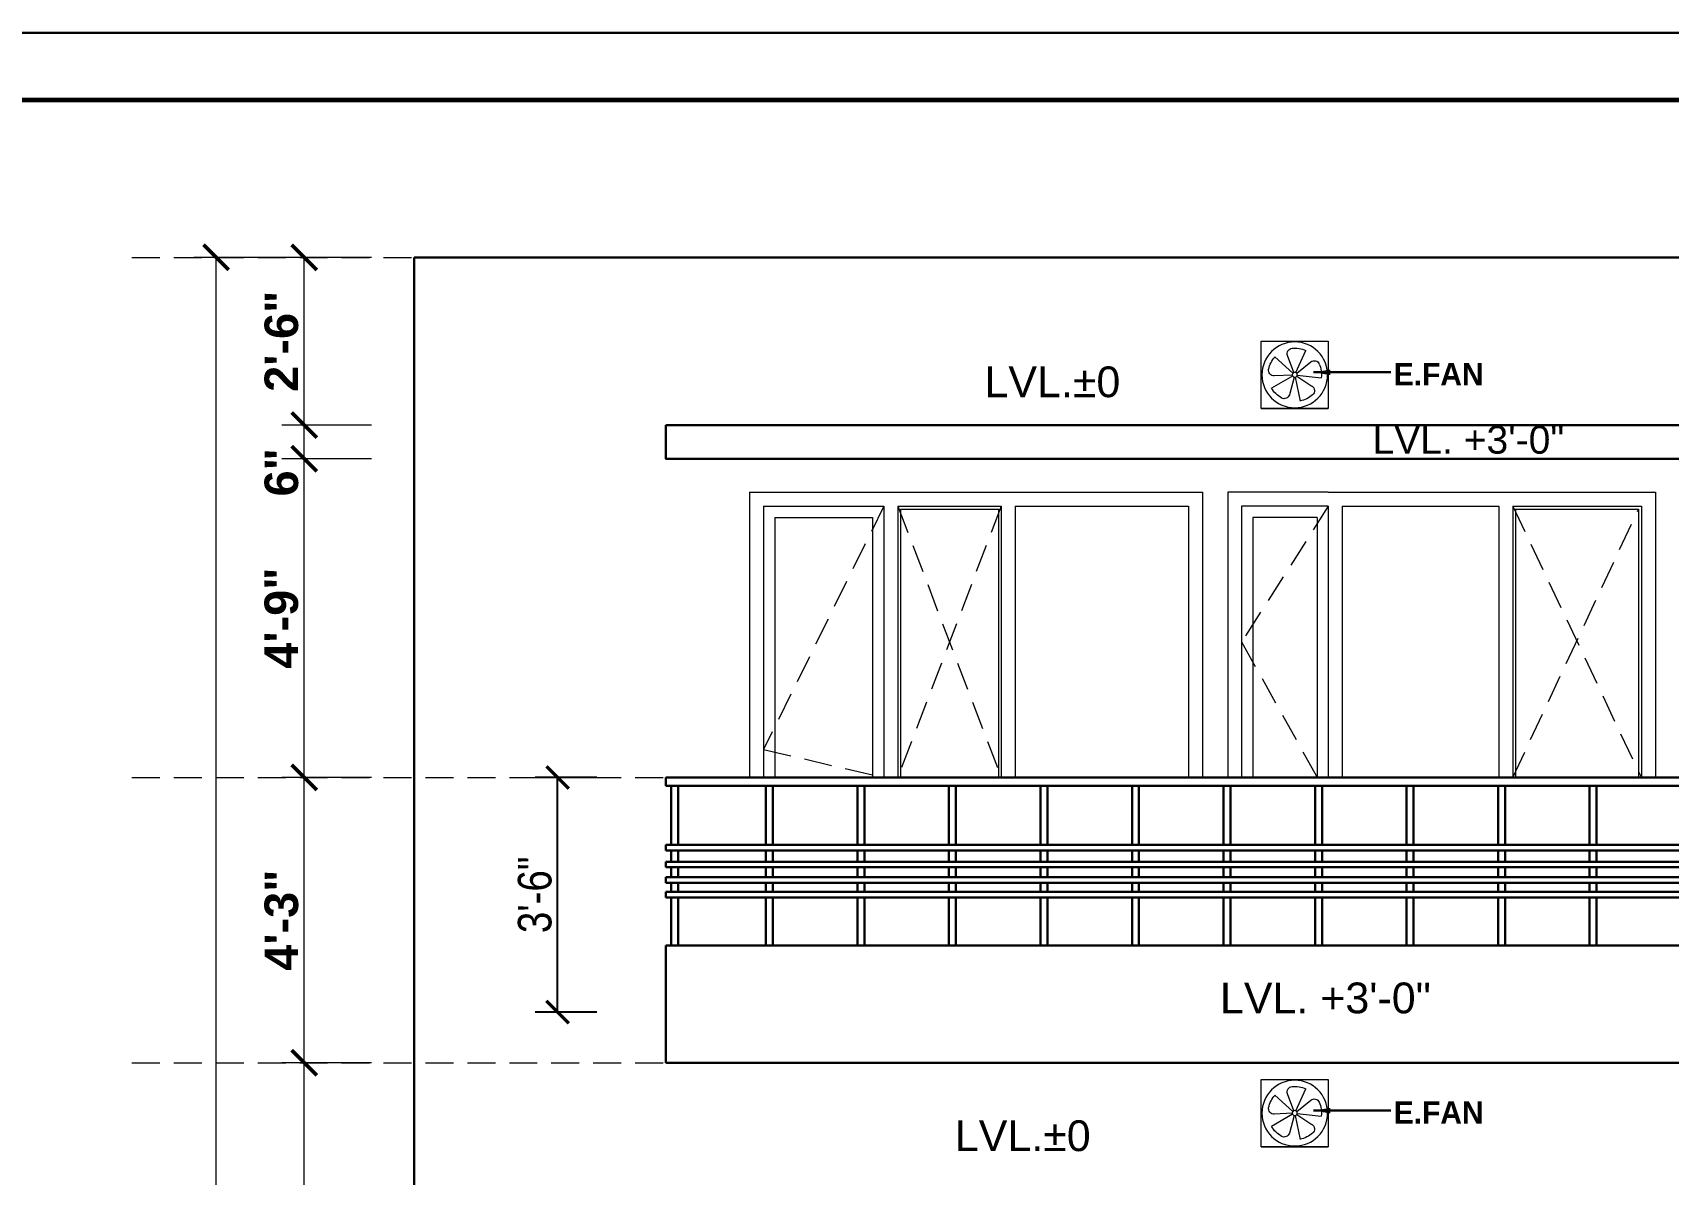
# Model space of a CAD drawing. Header units: feet. Extents: x 12125 to 16886, y -11859 to -10215.
# Drawn here: x 13712 to 14004.5, y -10418.9 to -10214.8 of the extents above; entities that cross this region are included whole.
import ezdxf

# ---------------------------------------------------------------- set-up
doc = ezdxf.new("R2010")
doc.units = ezdxf.units.FT
doc.header["$MEASUREMENT"] = 0
doc.header["$PDMODE"] = 2
doc.linetypes.add('DASHED', pattern=[0.75, 0.5, -0.25])
doc.layers.get('0').update_dxf_attribs({"lineweight": 30})
doc.layers.add('BLK_1_PARAPET_HT', color=2, linetype='Continuous', plot=False)
for name, color, linetype, lineweight in [('DIM 01', 7, 'Continuous', 9), ('DOOR', 32, 'Continuous', 13), ('HATCH', 9, 'Continuous', 20), ('RAILING', 210, 'Continuous', 25), ('TEXT', 7, 'Continuous', 30), ('WALL', 10, 'Continuous', 30), ('WINDOW', 150, 'Continuous', 20)]:
    doc.layers.add(name, color=color, linetype=linetype, lineweight=lineweight)
doc.styles.add('AR. TEXT 01', font='arialbd.ttf')
doc.styles.get("Standard").update_dxf_attribs({"font": 'ARIALN.TTF'})
doc.styles.add('TEX02', font='GARA.TTF')
doc.dimstyles.new('DIM 50', dxfattribs={"dimtxt": 6, "dimasz": 3, "dimexe": 6, "dimexo": 4, "dimgap": 0.3125, "dimtad": 1, "dimzin": 3, "dimdsep": 46, "dimlunit": 4, "dimtxsty": 'AR. TEXT 01', "dimblk": 'DOT', "dimcen": 0.09, "dimclrd": 256, "dimclre": 256, "dimclrt": 256, "dimazin": 0, "dimtfac": 0.8, "dimtofl": 0, "dimtmove": 1, "dimatfit": 3, "dimfxl": 6, "dimfxlon": 1, "dimfrac": 1, "dimtolj": 1, "dimtzin": 0, "dimlwd": -1, "dimlwe": -1, "dimarcsym": 1})
doc.dimstyles.get("Standard").update_dxf_attribs({"dimtxt": 6, "dimasz": 4, "dimexe": 4, "dimexo": 4, "dimgap": 1, "dimtad": 1, "dimdec": 1, "dimzin": 3, "dimdsep": 46, "dimlunit": 4, "dimtxsty": 'Standard', "dimblk": 'ARCHTICK', "dimcen": 0.09, "dimadec": 0, "dimazin": 0, "dimtfac": 1.005, "dimtdec": 1, "dimtofl": 0, "dimtmove": 2, "dimatfit": 3, "dimfxl": 4, "dimfxlon": 1, "dimtolj": 1, "dimtzin": 0, "dimarcsym": 0})

# ---------------------------------------------------------------- blocks, each defined once
blk = doc.blocks.new('_ArchTick')
at = {"color": 0, "linetype": 'ByBlock', "const_width": 0.15}
blk.add_lwpolyline([(-0.5, -0.5), (0.5, 0.5)], dxfattribs=at)
blk = doc.blocks.new('*D354')
at = {"layer": 'Defpoints', "color": 0, "transparency": 16777216}
for p in [(13760.56, -10398.98), (13825.22, -10398.98), (13788.92, -10473.98)]:
    blk.add_point(p, dxfattribs=at)
at = {"layer": 'DIM 01', "transparency": 16777216}
for p, q in [((13772.56, -10398.98), (13756.56, -10398.98)), ((13760.56, -10473.98), (13760.56, -10398.98)), ((13772.56, -10473.98), (13756.56, -10473.98))]:
    blk.add_line(p, q, dxfattribs=at)
at = {"layer": 'DIM 01', "transparency": 16777216, "xscale": 4.5, "yscale": 4.5, "zscale": 4.5}
for p, rotation in [((13760.56, -10398.98), 90), ((13760.56, -10473.98), 270)]:
    blk.add_blockref('_ArchTick', p, dxfattribs=dict(at, rotation=rotation))
at = {"layer": 'DIM 01', "transparency": 16777216, "insert": (13756.5, -10436.48), "char_height": 6, "attachment_point": 5, "rotation": 90, "style": 'AR. TEXT 01'}
blk.add_mtext('\\A1;6\'-3"', dxfattribs=at)
blk = doc.blocks.new('*D355')
at = {"layer": 'Defpoints', "color": 0, "transparency": 16777216}
for p in [(13760.56, -10347.98), (13810.39, -10347.98), (13825.22, -10398.98)]:
    blk.add_point(p, dxfattribs=at)
at = {"layer": 'DIM 01', "transparency": 16777216}
for p, q in [((13772.56, -10347.98), (13756.56, -10347.98)), ((13760.56, -10398.98), (13760.56, -10347.98)), ((13772.56, -10398.98), (13756.56, -10398.98))]:
    blk.add_line(p, q, dxfattribs=at)
at = {"layer": 'DIM 01', "transparency": 16777216, "xscale": 4.5, "yscale": 4.5, "zscale": 4.5}
for p, rotation in [((13760.56, -10347.98), 90), ((13760.56, -10398.98), 270)]:
    blk.add_blockref('_ArchTick', p, dxfattribs=dict(at, rotation=rotation))
at = {"layer": 'DIM 01', "transparency": 16777216, "insert": (13756.5, -10373.48), "char_height": 6, "attachment_point": 5, "rotation": 90, "style": 'AR. TEXT 01'}
blk.add_mtext('\\A1;4\'-3"', dxfattribs=at)
blk = doc.blocks.new('*D356')
at = {"layer": 'Defpoints', "color": 0, "transparency": 16777216}
for p in [(13760.56, -10290.98), (13825.22, -10290.98), (13810.39, -10347.98)]:
    blk.add_point(p, dxfattribs=at)
at = {"layer": 'DIM 01', "transparency": 16777216}
for p, q in [((13772.56, -10290.98), (13756.56, -10290.98)), ((13760.56, -10347.98), (13760.56, -10290.98)), ((13772.56, -10347.98), (13756.56, -10347.98))]:
    blk.add_line(p, q, dxfattribs=at)
at = {"layer": 'DIM 01', "transparency": 16777216, "xscale": 4.5, "yscale": 4.5, "zscale": 4.5}
for p, rotation in [((13760.56, -10290.98), 90), ((13760.56, -10347.98), 270)]:
    blk.add_blockref('_ArchTick', p, dxfattribs=dict(at, rotation=rotation))
at = {"layer": 'DIM 01', "transparency": 16777216, "insert": (13756.49, -10319.48), "char_height": 6, "attachment_point": 5, "rotation": 90, "style": 'AR. TEXT 01'}
blk.add_mtext('\\A1;4\'-9"', dxfattribs=at)
blk = doc.blocks.new('*D357')
at = {"layer": 'Defpoints', "color": 0, "transparency": 16777216}
for p in [(13760.56, -10284.98), (13825.22, -10284.98), (13825.22, -10290.98)]:
    blk.add_point(p, dxfattribs=at)
at = {"layer": 'DIM 01', "transparency": 16777216}
for p, q in [((13772.56, -10284.98), (13756.56, -10284.98)), ((13760.56, -10290.98), (13760.56, -10284.98)), ((13772.56, -10290.98), (13756.56, -10290.98))]:
    blk.add_line(p, q, dxfattribs=at)
at = {"layer": 'DIM 01', "transparency": 16777216, "xscale": 4.5, "yscale": 4.5, "zscale": 4.5}
for p, rotation in [((13760.56, -10284.98), 90), ((13760.56, -10290.98), 270)]:
    blk.add_blockref('_ArchTick', p, dxfattribs=dict(at, rotation=rotation))
at = {"layer": 'DIM 01', "transparency": 16777216, "insert": (13756.5, -10293.41), "char_height": 6, "attachment_point": 5, "rotation": 90, "style": 'AR. TEXT 01'}
blk.add_mtext('\\A1;6"', dxfattribs=at)
blk = doc.blocks.new('*D358')
at = {"layer": 'Defpoints', "color": 0, "transparency": 16777216}
for p in [(13760.56, -10254.98), (13804.3, -10254.98), (13825.22, -10284.98)]:
    blk.add_point(p, dxfattribs=at)
at = {"layer": 'DIM 01', "transparency": 16777216}
for p, q in [((13772.56, -10254.98), (13756.56, -10254.98)), ((13760.56, -10284.98), (13760.56, -10254.98)), ((13772.56, -10284.98), (13756.56, -10284.98))]:
    blk.add_line(p, q, dxfattribs=at)
at = {"layer": 'DIM 01', "transparency": 16777216, "xscale": 4.5, "yscale": 4.5, "zscale": 4.5}
for p, rotation in [((13760.56, -10254.98), 90), ((13760.56, -10284.98), 270)]:
    blk.add_blockref('_ArchTick', p, dxfattribs=dict(at, rotation=rotation))
at = {"layer": 'DIM 01', "transparency": 16777216, "insert": (13756.5, -10269.98), "char_height": 6, "attachment_point": 5, "rotation": 90, "style": 'AR. TEXT 01'}
blk.add_mtext('\\A1;2\'-6"', dxfattribs=at)
blk = doc.blocks.new('*D359')
at = {"layer": 'Defpoints', "color": 0, "transparency": 16777216}
for p in [(13744.79, -10254.98), (13806.42, -10254.98), (13806.42, -10641.98)]:
    blk.add_point(p, dxfattribs=at)
at = {"layer": 'DIM 01', "transparency": 16777216}
for p, q in [((13756.79, -10254.98), (13740.79, -10254.98)), ((13744.79, -10641.98), (13744.79, -10254.98)), ((13756.79, -10641.98), (13740.79, -10641.98))]:
    blk.add_line(p, q, dxfattribs=at)
at = {"layer": 'DIM 01', "transparency": 16777216, "xscale": 4.5, "yscale": 4.5, "zscale": 4.5}
for p, rotation in [((13744.79, -10254.98), 90), ((13744.79, -10641.98), 270)]:
    blk.add_blockref('_ArchTick', p, dxfattribs=dict(at, rotation=rotation))
at = {"layer": 'DIM 01', "transparency": 16777216, "insert": (13740.73, -10448.48), "char_height": 6, "attachment_point": 5, "rotation": 90, "style": 'AR. TEXT 01'}
blk.add_mtext('\\A1;32\'-3"', dxfattribs=at)
blk = doc.blocks.new('A$C5D3B1FF6')
at = {"color": 0, "lineweight": 0}
for p, q in [((-0.07, 0.21), (-0.76, 2.33)), ((0.1, 0.2), (0.85, 1.67)), ((-0.22, 0), (-2.44, 0)), ((-0.16, 0.16), (-1.33, 1.33)), ((0.18, 0.13), (1.98, 1.44)), ((-0.2, -0.1), (-1.67, -0.85)), ((-0.07, -0.21), (-0.76, -2.33)), ((0.04, -0.22), (0.29, -1.86)), ((0.18, -0.13), (1.98, -1.44)), ((0.22, -0.04), (1.86, -0.29))]:
    blk.add_line(p, q, dxfattribs=at)
for radius in [3, 0.225]:
    blk.add_circle((0, 0), radius, dxfattribs=at)
for centre, radius, start, end in [((0, 0), 2.44, 77.8984, 108), ((0.41, 1.9), 0.5, 333, 77.8984), ((0, 0), 2.44, 149.8984, 180), ((-1.68, 0.98), 0.5, 45, 149.8984), ((1.93, 0.2), 0.5, 261, 5.8984), ((0, 0), 2.44, 5.8984, 36), ((-1.45, -1.3), 0.5, 117, 221.8984), ((0, 0), 2.44, 293.8984, 324), ((0, 0), 2.44, 221.8984, 252), ((0.79, -1.78), 0.5, 189, 293.8984)]:
    blk.add_arc(centre, radius, start, end, dxfattribs=at)
blk = doc.blocks.new('_Dot')
at = {"color": 0, "linetype": 'ByBlock', "lineweight": -2}
blk.add_line((-0.5, 0), (-1, 0), dxfattribs=at)
at = {"color": 0, "linetype": 'ByBlock', "const_width": 0.5}
blk.add_lwpolyline([(-0.25, 0, 1), (0.25, 0, 1)], format="xyb", close=True, dxfattribs=at)
blk = doc.blocks.new('*D424')
at = {"layer": 'BLK_1_PARAPET_HT', "color": 0, "lineweight": -2, "transparency": 16777216}
for p, q in [((13812.87, -10347.98), (13801.87, -10347.98)), ((13805.87, -10389.91), (13805.87, -10347.98)), ((13812.87, -10389.91), (13801.87, -10389.91))]:
    blk.add_line(p, q, dxfattribs=at)
at = {"layer": 'Defpoints', "color": 0, "transparency": 16777216}
for p in [(13805.87, -10347.98), (13828.7, -10347.98), (13819.7, -10389.91)]:
    blk.add_point(p, dxfattribs=at)
at = {"layer": 'BLK_1_PARAPET_HT', "color": 0, "lineweight": -2, "transparency": 16777216, "xscale": 4, "yscale": 4, "zscale": 4}
for p, rotation in [((13805.87, -10347.98), 90), ((13805.87, -10389.91), 270)]:
    blk.add_blockref('_ArchTick', p, dxfattribs=dict(at, rotation=rotation))
at = {"layer": 'BLK_1_PARAPET_HT', "color": 0, "transparency": 16777216, "insert": (13801.81, -10368.95), "char_height": 6, "attachment_point": 5, "rotation": 90}
blk.add_mtext('\\A1;3\'-6"', dxfattribs=at)

msp = doc.modelspace()

# ---------------------------------------------------------------- linework, layer by layer
at = {"color": 3, "elevation": -0.904}
msp.add_lwpolyline([(13212.429, -10214.819), (14972.942, -10214.819), (14972.942, -11661.078), (13212.429, -11661.078)], close=True, dxfattribs=at)
at = {"layer": 'DOOR'}
for p, q in [((13885.215, -10299.484), (13885.215, -10347.984)), ((13887.715, -10299.484), (13887.715, -10347.984)), ((13918.715, -10299.484), (13918.715, -10347.984)), ((13921.215, -10296.984), (13921.215, -10347.984)), ((13943.715, -10296.984), (14002.215, -10296.984)), ((13943.715, -10299.484), (13943.715, -10347.984)), ((13946.215, -10299.484), (13946.215, -10347.984)), ((13946.215, -10299.484), (13974.215, -10299.484)), ((13974.215, -10299.484), (13974.215, -10347.984)), ((13976.715, -10299.484), (13976.715, -10347.984)), ((13884.715, -10299.984), (13884.715, -10347.984))]:
    msp.add_line(p, q, dxfattribs=at)
at = {"layer": 'HATCH', "linetype": 'DASHED', "ltscale": 10}
for p, q in [((13729.744, -10254.984), (14170.43, -10254.984)), ((13885.215, -10299.484), (13866.715, -10347.984)), ((13866.715, -10299.484), (13885.215, -10347.984)), ((13976.715, -10299.484), (13999.715, -10347.984)), ((13976.715, -10347.984), (13999.215, -10299.984)), ((13729.744, -10347.984), (14170.43, -10347.984)), ((13729.744, -10398.984), (14170.43, -10398.984))]:
    msp.add_line(p, q, dxfattribs=at)
for points in [[(13864.215, -10299.484), (13842.715, -10342.964), (13864.215, -10347.984)], [(13943.715, -10299.484), (13928.215, -10323.734), (13941.715, -10347.984)]]:
    msp.add_lwpolyline(points, dxfattribs=at)
at = {"layer": 'RAILING', "lineweight": 30, "ltscale": 10}
for p, q in [((13825.215, -10347.984), (14095.215, -10347.984)), ((13825.215, -10347.984), (13825.215, -10349.453)), ((14095.215, -10349.453), (13825.215, -10349.453)), ((13826.167, -10349.453), (13826.167, -10360.034)), ((13827.413, -10349.453), (13827.413, -10360.034)), ((13843.133, -10349.453), (13843.133, -10360.034)), ((13844.379, -10349.453), (13844.379, -10360.034)), ((13859.502, -10349.453), (13859.502, -10360.034)), ((13860.747, -10349.453), (13860.747, -10360.034)), ((13875.87, -10349.453), (13875.87, -10360.034)), ((13877.116, -10349.453), (13877.116, -10360.034)), ((13892.239, -10349.453), (13892.239, -10360.034)), ((13893.485, -10349.453), (13893.485, -10360.034)), ((13908.608, -10349.453), (13908.608, -10360.034)), ((13909.854, -10349.453), (13909.854, -10360.034)), ((13924.977, -10349.453), (13924.977, -10360.034)), ((13926.222, -10349.453), (13926.222, -10360.034)), ((13941.346, -10349.453), (13941.346, -10360.034)), ((13942.591, -10349.453), (13942.591, -10360.034)), ((13957.714, -10349.453), (13957.714, -10360.034)), ((13958.96, -10349.453), (13958.96, -10360.034)), ((13974.083, -10349.453), (13974.083, -10360.034)), ((13975.329, -10349.453), (13975.329, -10360.034)), ((13990.452, -10349.453), (13990.452, -10360.034)), ((13991.698, -10349.453), (13991.698, -10360.034)), ((14095.215, -10360.034), (13825.215, -10360.034)), ((13825.215, -10360.034), (13825.215, -10361.034)), ((14095.215, -10361.034), (13825.215, -10361.034)), ((13826.167, -10361.034), (13826.167, -10363.034)), ((13827.413, -10361.034), (13827.413, -10363.034)), ((13843.133, -10361.034), (13843.133, -10363.034)), ((13844.379, -10361.034), (13844.379, -10363.034)), ((13859.502, -10361.034), (13859.502, -10363.034)), ((13860.747, -10361.034), (13860.747, -10363.034)), ((13875.87, -10361.034), (13875.87, -10363.034)), ((13877.116, -10361.034), (13877.116, -10363.034)), ((13892.239, -10361.034), (13892.239, -10363.034)), ((13893.485, -10361.034), (13893.485, -10363.034)), ((13908.608, -10361.034), (13908.608, -10363.034)), ((13909.854, -10361.034), (13909.854, -10363.034)), ((13924.977, -10361.034), (13924.977, -10363.034)), ((13926.222, -10361.034), (13926.222, -10363.034)), ((13941.346, -10361.034), (13941.346, -10363.034)), ((13942.591, -10361.034), (13942.591, -10363.034)), ((13957.714, -10361.034), (13957.714, -10363.034)), ((13958.96, -10361.034), (13958.96, -10363.034)), ((13974.083, -10361.034), (13974.083, -10363.034)), ((13975.329, -10361.034), (13975.329, -10363.034)), ((13990.452, -10361.034), (13990.452, -10363.034)), ((13991.698, -10361.034), (13991.698, -10363.034)), ((14095.215, -10363.034), (13825.215, -10363.034)), ((13825.215, -10363.034), (13825.215, -10364.034)), ((14095.215, -10364.034), (13825.215, -10364.034)), ((13826.167, -10364.034), (13826.167, -10365.781)), ((13827.413, -10364.034), (13827.413, -10365.781)), ((13843.133, -10364.034), (13843.133, -10365.781)), ((13844.379, -10364.034), (13844.379, -10365.781)), ((13859.502, -10364.034), (13859.502, -10365.781)), ((13860.747, -10364.034), (13860.747, -10365.781)), ((13875.87, -10364.034), (13875.87, -10365.781)), ((13877.116, -10364.034), (13877.116, -10365.781)), ((13892.239, -10364.034), (13892.239, -10365.781)), ((13893.485, -10364.034), (13893.485, -10365.781)), ((13908.608, -10364.034), (13908.608, -10365.781)), ((13909.854, -10364.034), (13909.854, -10365.781)), ((13924.977, -10364.034), (13924.977, -10365.781)), ((13926.222, -10364.034), (13926.222, -10365.781)), ((13941.346, -10364.034), (13941.346, -10365.781)), ((13942.591, -10364.034), (13942.591, -10365.781)), ((13957.714, -10364.034), (13957.714, -10365.781)), ((13958.96, -10364.034), (13958.96, -10365.781)), ((13974.083, -10364.034), (13974.083, -10365.781)), ((13975.329, -10364.034), (13975.329, -10365.781)), ((13990.452, -10364.034), (13990.452, -10365.781)), ((13991.698, -10364.034), (13991.698, -10365.781)), ((14095.215, -10365.781), (13825.215, -10365.781)), ((13825.215, -10365.781), (13825.215, -10366.781)), ((14095.215, -10366.781), (13825.215, -10366.781)), ((13826.167, -10366.781), (13826.167, -10368.44)), ((13827.413, -10366.781), (13827.413, -10368.44)), ((13843.133, -10366.781), (13843.133, -10368.44)), ((13844.379, -10366.781), (13844.379, -10368.44)), ((13859.502, -10366.781), (13859.502, -10368.44)), ((13860.747, -10366.781), (13860.747, -10368.44)), ((13875.87, -10366.781), (13875.87, -10368.44)), ((13877.116, -10366.781), (13877.116, -10368.44)), ((13892.239, -10366.781), (13892.239, -10368.44)), ((13893.485, -10366.781), (13893.485, -10368.44)), ((13908.608, -10366.781), (13908.608, -10368.44)), ((13909.854, -10366.781), (13909.854, -10368.44)), ((13924.977, -10366.781), (13924.977, -10368.44)), ((13926.222, -10366.781), (13926.222, -10368.44)), ((13941.346, -10366.781), (13941.346, -10368.44)), ((13942.591, -10366.781), (13942.591, -10368.44)), ((13957.714, -10366.781), (13957.714, -10368.44)), ((13958.96, -10366.781), (13958.96, -10368.44)), ((13974.083, -10366.781), (13974.083, -10368.44)), ((13975.329, -10366.781), (13975.329, -10368.44)), ((13990.452, -10366.781), (13990.452, -10368.44)), ((13991.698, -10366.781), (13991.698, -10368.44)), ((14095.215, -10368.44), (13825.215, -10368.44)), ((13825.215, -10368.44), (13825.215, -10369.44)), ((14095.215, -10369.44), (13825.215, -10369.44)), ((13826.167, -10369.44), (13826.167, -10377.984)), ((13827.413, -10369.44), (13827.413, -10377.984)), ((13843.133, -10369.44), (13843.133, -10377.984)), ((13844.379, -10369.44), (13844.379, -10377.984)), ((13859.502, -10369.44), (13859.502, -10377.984)), ((13860.747, -10369.44), (13860.747, -10377.984)), ((13875.87, -10369.44), (13875.87, -10377.984)), ((13877.116, -10369.44), (13877.116, -10377.984)), ((13892.239, -10369.44), (13892.239, -10377.984)), ((13893.485, -10369.44), (13893.485, -10377.984)), ((13908.608, -10369.44), (13908.608, -10377.984)), ((13909.854, -10369.44), (13909.854, -10377.984)), ((13924.977, -10369.44), (13924.977, -10377.984)), ((13926.222, -10369.44), (13926.222, -10377.984)), ((13941.346, -10369.44), (13941.346, -10377.984)), ((13942.591, -10369.44), (13942.591, -10377.984)), ((13957.714, -10369.44), (13957.714, -10377.984)), ((13958.96, -10369.44), (13958.96, -10377.984)), ((13974.083, -10369.44), (13974.083, -10377.984)), ((13975.329, -10369.44), (13975.329, -10377.984)), ((13990.452, -10369.44), (13990.452, -10377.984)), ((13991.698, -10369.44), (13991.698, -10377.984)), ((13825.215, -10377.984), (13825.215, -10398.984)), ((14095.215, -10377.984), (13825.215, -10377.984)), ((13825.215, -10398.984), (14095.215, -10398.984))]:
    msp.add_line(p, q, dxfattribs=at)
msp.add_lwpolyline([(13825.215, -10284.984), (14095.215, -10284.984), (14095.215, -10290.984), (13825.215, -10290.984)], close=True, dxfattribs=at)
at = {"layer": 'WALL', "ltscale": 5}
for p, q in [((13780.215, -10641.984), (13780.215, -10254.984)), ((13780.215, -10254.984), (14140.215, -10254.984))]:
    msp.add_line(p, q, dxfattribs=at)
at = {"layer": 'WALL', "color": 35, "linetype": 'Continuous', "lineweight": 60, "elevation": -0.904}
msp.add_lwpolyline([(13224.429, -10226.819), (14960.942, -10226.819), (14960.942, -11649.078), (13224.429, -11649.078)], close=True, dxfattribs=at)
at = {"layer": 'WINDOW', "ltscale": 10}
for p, q in [((13931.715, -10281.984), (13931.715, -10269.984)), ((13943.715, -10269.984), (13943.715, -10281.984)), ((13931.715, -10281.984), (13943.715, -10281.984)), ((13840.215, -10296.984), (13840.215, -10347.984)), ((13840.215, -10296.984), (13921.215, -10296.984)), ((13842.715, -10299.484), (13842.715, -10347.984)), ((13842.715, -10299.484), (13864.215, -10299.484)), ((13864.215, -10299.484), (13864.215, -10347.984)), ((13866.715, -10299.484), (13866.715, -10347.984)), ((13866.715, -10299.484), (13885.215, -10299.484)), ((13887.715, -10299.484), (13918.715, -10299.484)), ((13925.715, -10296.984), (13925.715, -10347.984)), ((13943.715, -10296.984), (13925.715, -10296.984)), ((13928.215, -10299.484), (13928.215, -10347.984)), ((13943.715, -10299.484), (13928.215, -10299.484)), ((13976.715, -10299.484), (13999.715, -10299.484)), ((13999.715, -10299.484), (13999.715, -10347.984)), ((14002.215, -10296.984), (14002.215, -10347.984)), ((13844.715, -10301.484), (13844.715, -10347.984)), ((13844.715, -10301.484), (13862.215, -10301.484)), ((13862.215, -10301.484), (13862.215, -10347.984)), ((13867.215, -10299.984), (13867.215, -10347.984)), ((13867.215, -10299.984), (13884.715, -10299.984)), ((13930.215, -10301.484), (13930.215, -10347.984)), ((13941.715, -10301.484), (13930.215, -10301.484)), ((13941.715, -10301.484), (13941.715, -10347.984)), ((13977.215, -10299.984), (13977.215, -10347.984)), ((13977.215, -10299.984), (13999.215, -10299.984)), ((13999.215, -10299.984), (13999.215, -10347.984)), ((13931.715, -10413.984), (13931.715, -10401.984)), ((13931.715, -10401.984), (13943.715, -10401.984)), ((13943.715, -10401.984), (13943.715, -10413.984)), ((13931.715, -10413.984), (13943.715, -10413.984))]:
    msp.add_line(p, q, dxfattribs=at)
at = {"layer": 'WINDOW', "ltscale": 40}
for points in [[(13931.715, -10269.984), (13943.715, -10269.984), (13943.715, -10281.984), (13931.715, -10281.984)], [(13931.715, -10401.984), (13943.715, -10401.984), (13943.715, -10413.984), (13931.715, -10413.984)]]:
    msp.add_lwpolyline(points, close=True, dxfattribs=at)

# ---------------------------------------------------------------- block references
at = {"layer": 'WINDOW', "ltscale": 40, "xscale": -1.95754557146477, "yscale": 1.957545571018909, "zscale": 1.95754557105369, "rotation": 353.7503814302865}
for p in [(13937.715, -10275.984), (13937.715, -10407.984)]:
    msp.add_blockref('A$C5D3B1FF6', p, dxfattribs=at)

# ---------------------------------------------------------------- texts
at = {"layer": 'TEXT', "char_height": 5.5, "attachment_point": 2, "style": 'TEX02'}
for s, insert, width in [('\\A1;{\\fArial|b0|i0|c0|p34; LVL.%%P0}', (13893.3, -10274.484), 44.36677), ('\\A1;{\\F;\\H0.9091x; \\fArial|b0|i0|c0|p34;LVL. +3\'-0"}', (13967.932, -10285.077), 44.98921), ('\\A1;{\\fArial|b0|i0|c0|p34; LVL. +3\'-0"}', (13942.131, -10384.637), 44.98921), ('\\A1;{\\fArial|b0|i0|c0|p34; LVL.%%P0}', (13887.998, -10409.271), 44.36677)]:
    msp.add_mtext(s, dxfattribs=dict(at, insert=insert, width=width))
at = {"layer": 'TEXT', "ltscale": 10, "char_height": 7, "width": 15.37206, "attachment_point": 1}
for insert in [(13955.426, -10273.864), (13955.426, -10405.864)]:
    msp.add_mtext('\\A1;{\\fCentury Gothic|b1|i0|c0|p34;\\H0.5714x;E.FAN}', dxfattribs=dict(at, insert=insert))

# ---------------------------------------------------------------- dimensions: what is measured, and where the dimension line sits
at = {"layer": 'BLK_1_PARAPET_HT', "color": 3}
dim = msp.add_linear_dim(base=(13805.874, -10347.984), p1=(13819.698, -10389.909), p2=(13828.698, -10347.984), angle=90, dimstyle='Standard', override={"dimfxl": 7}, dxfattribs=at)
dim.commit()
dim.dimension.update_dxf_attribs({"geometry": '*D424', "text_midpoint": (13801.811, -10368.947)})
at = {"layer": 'DIM 01'}
for base, p1, p2, picture, middle in [((13744.788, -10254.984), (13806.418, -10641.984), (13806.418, -10254.984), '*D359', (13740.728, -10448.484)), ((13760.556, -10254.984), (13825.215, -10284.984), (13804.297, -10254.984), '*D358', (13756.496, -10269.984)), ((13760.556, -10290.984), (13810.386, -10347.984), (13825.215, -10290.984), '*D356', (13756.49, -10319.484)), ((13760.556, -10347.984), (13825.215, -10398.984), (13810.386, -10347.984), '*D355', (13756.496, -10373.484)), ((13760.556, -10398.984), (13788.922, -10473.984), (13825.215, -10398.984), '*D354', (13756.496, -10436.484))]:
    dim = msp.add_linear_dim(base=base, p1=p1, p2=p2, angle=90, dimstyle='DIM 50', override={"dimtxt": 6, "dimasz": 4.5, "dimexe": 4, "dimgap": 1, "dimblk1": 'ArchTick', "dimblk2": 'ArchTick', "dimsah": 1, "dimfxl": 12}, dxfattribs=at)
    dim.commit()
    dim.dimension.update_dxf_attribs({"geometry": picture, "text_midpoint": middle})
dim = msp.add_linear_dim(base=(13760.556, -10284.984), p1=(13825.215, -10290.984), p2=(13825.215, -10284.984), angle=90, dimstyle='DIM 50', override={"dimtxt": 6, "dimasz": 4.5, "dimexe": 4, "dimgap": 1, "dimblk1": 'ArchTick', "dimblk2": 'ArchTick', "dimsah": 1, "dimfxl": 12}, dxfattribs=at)
dim.commit()
dim.dimension.update_dxf_attribs({"geometry": '*D357', "text_midpoint": (13760.556, -10293.409), "dimtype": 160})

# ---------------------------------------------------------------- leaders
at = {"layer": 'TEXT', "ltscale": 10}
for points in [[(13941.077, -10275.536), (13954.924, -10275.536)], [(13941.077, -10407.536), (13954.924, -10407.536)]]:
    msp.add_leader(points, dimstyle='DIM 50', override={"dimfxl": 18}, dxfattribs=at)

doc.saveas('drawing.dxf')
